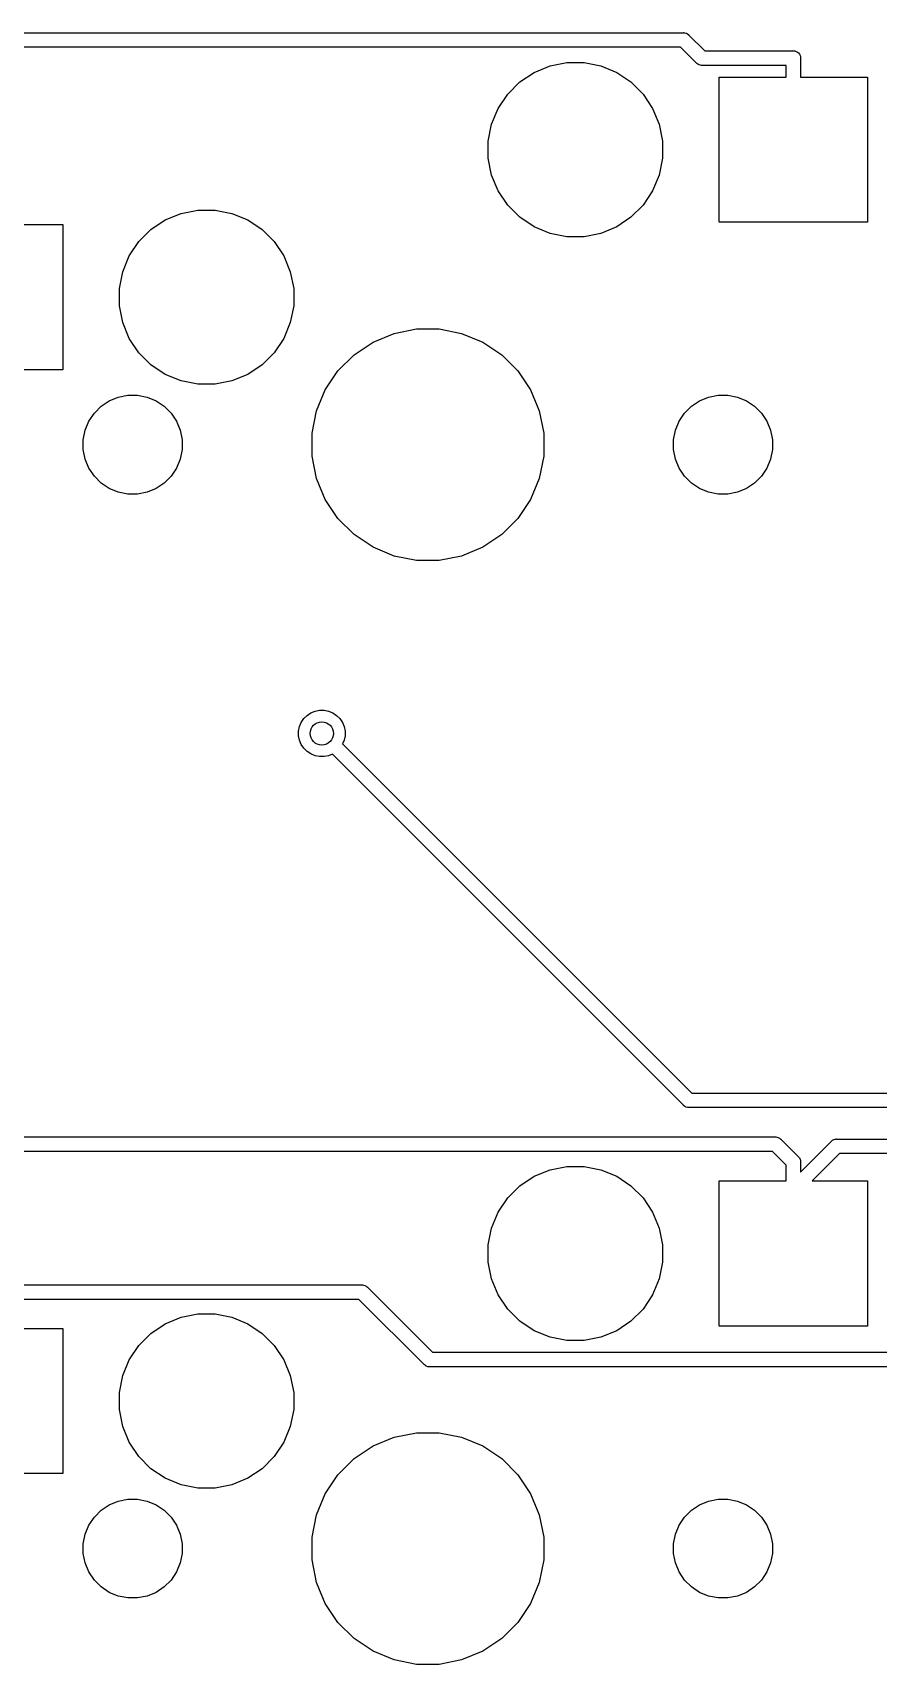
# Model space of a CAD drawing. Extents: x 1.2 to 14.9, y -4.9 to -0.3.
# Drawn here: x 4.322 to 4.895, y -1.562 to -0.456 of the extents above; entities that cross this region are included whole.
import ezdxf

# ---------------------------------------------------------------- set-up
doc = ezdxf.new("R2010")
doc.units = 0
doc.header["$MEASUREMENT"] = 0
doc.layers.add('BLACK', color=7, linetype='CONTINUOUS')

msp = doc.modelspace()

# ---------------------------------------------------------------- linework, layer by layer
at = {"layer": 'BLACK', "linetype": 'CONTINUOUS'}
for p, q in [((2.84631, -0.455717), (4.76303, -0.455717)), ((4.76303, -0.455717), (4.76328, -0.455693)), ((4.76328, -0.455693), (4.76352, -0.455717)), ((4.76352, -0.455717), (4.76352, -0.455717)), ((4.76352, -0.455717), (4.76424, -0.455788)), ((4.76424, -0.455788), (4.76517, -0.456069)), ((4.76517, -0.456069), (4.76602, -0.456526)), ((4.76602, -0.456526), (4.76677, -0.457141)), ((4.76677, -0.457141), (4.76693, -0.457329)), ((4.76693, -0.457329), (4.77766, -0.468059)), ((4.76124, -0.465559), (2.84811, -0.465559)), ((4.77197, -0.476289), (4.76124, -0.465559)), ((4.77766, -0.468059), (4.8374, -0.468059)), ((4.8374, -0.468059), (4.83764, -0.468035)), ((4.83764, -0.468035), (4.83788, -0.468059)), ((4.83788, -0.468059), (4.8386, -0.46813)), ((4.8386, -0.46813), (4.83953, -0.468412)), ((4.83953, -0.468412), (4.84039, -0.468869)), ((4.84039, -0.468869), (4.84113, -0.469484)), ((4.84113, -0.469484), (4.84175, -0.470233)), ((4.84175, -0.470233), (4.84221, -0.471088)), ((4.84221, -0.471088), (4.84249, -0.472016)), ((4.84249, -0.472016), (4.84258, -0.47298)), ((4.84258, -0.47298), (4.84256, -0.473222)), ((4.84256, -0.473222), (4.84256, -0.485787)), ((4.65235, -0.489129), (4.66203, -0.482666)), ((4.66203, -0.482666), (4.67277, -0.478214)), ((4.67277, -0.478214), (4.68418, -0.475945)), ((4.68418, -0.475945), (4.69582, -0.475945)), ((4.69582, -0.475945), (4.70723, -0.478214)), ((4.70723, -0.478214), (4.71797, -0.482666)), ((4.71797, -0.482666), (4.72765, -0.489129)), ((4.77212, -0.476477), (4.77197, -0.476289)), ((4.77231, -0.476631), (4.77212, -0.476477)), ((4.77287, -0.477092), (4.77231, -0.476631)), ((4.77373, -0.477549), (4.77287, -0.477092)), ((4.77465, -0.47783), (4.77373, -0.477549)), ((4.77373, -0.477549), (4.77373, -0.477549)), ((4.77538, -0.477902), (4.77465, -0.47783)), ((4.77562, -0.477925), (4.77538, -0.477902)), ((4.77538, -0.477902), (4.77538, -0.477902)), ((4.77586, -0.477902), (4.77562, -0.477925)), ((4.83272, -0.477902), (4.77586, -0.477902)), ((4.78744, -0.584213), (4.78744, -0.485787)), ((4.78744, -0.485787), (4.83272, -0.485787)), ((4.83272, -0.485787), (4.83272, -0.477902)), ((4.84256, -0.485787), (4.88783, -0.485787)), ((4.88783, -0.485787), (4.88783, -0.584213)), ((4.63767, -0.507027), (4.64413, -0.497355)), ((4.64413, -0.497355), (4.65235, -0.489129)), ((4.72765, -0.489129), (4.73587, -0.497355)), ((4.73587, -0.497355), (4.74233, -0.507027)), ((4.63321, -0.517774), (4.63767, -0.507027)), ((4.74233, -0.507027), (4.74679, -0.517774)), ((4.63094, -0.529184), (4.63321, -0.517774)), ((4.74679, -0.517774), (4.74906, -0.529184)), ((4.63094, -0.540816), (4.63094, -0.529184)), ((4.74906, -0.529184), (4.74906, -0.540816)), ((4.63321, -0.552226), (4.63094, -0.540816)), ((4.74906, -0.540816), (4.74679, -0.552226)), ((4.63767, -0.562973), (4.63321, -0.552226)), ((4.74679, -0.552226), (4.74233, -0.562973)), ((4.64413, -0.572645), (4.63767, -0.562973)), ((4.74233, -0.562973), (4.73587, -0.572645)), ((4.65235, -0.580871), (4.64413, -0.572645)), ((4.73587, -0.572645), (4.72765, -0.580871)), ((4.24217, -0.585787), (4.34256, -0.585787)), ((4.34256, -0.585787), (4.34256, -0.684213)), ((4.40235, -0.589129), (4.41203, -0.582666)), ((4.41203, -0.582666), (4.42277, -0.578214)), ((4.42277, -0.578214), (4.43418, -0.575945)), ((4.43418, -0.575945), (4.44582, -0.575945)), ((4.44582, -0.575945), (4.45723, -0.578214)), ((4.45723, -0.578214), (4.46797, -0.582666)), ((4.46797, -0.582666), (4.47765, -0.589129)), ((4.66203, -0.587334), (4.65235, -0.580871)), ((4.72765, -0.580871), (4.71797, -0.587334)), ((4.88783, -0.584213), (4.78744, -0.584213)), ((4.39413, -0.597355), (4.40235, -0.589129)), ((4.47765, -0.589129), (4.48587, -0.597355)), ((4.67277, -0.591786), (4.66203, -0.587334)), ((4.68418, -0.594055), (4.67277, -0.591786)), ((4.69582, -0.594055), (4.68418, -0.594055)), ((4.70723, -0.591786), (4.69582, -0.594055)), ((4.71797, -0.587334), (4.70723, -0.591786)), ((4.38321, -0.617774), (4.38767, -0.607027)), ((4.38767, -0.607027), (4.39413, -0.597355)), ((4.48587, -0.597355), (4.49233, -0.607027)), ((4.49233, -0.607027), (4.49679, -0.617774)), ((4.38094, -0.629184), (4.38321, -0.617774)), ((4.49679, -0.617774), (4.49906, -0.629184)), ((4.38094, -0.640816), (4.38094, -0.629184)), ((4.49906, -0.629184), (4.49906, -0.640816)), ((4.38321, -0.652226), (4.38094, -0.640816)), ((4.49906, -0.640816), (4.49679, -0.652226)), ((4.38767, -0.662973), (4.38321, -0.652226)), ((4.49679, -0.652226), (4.49233, -0.662973)), ((4.39413, -0.672645), (4.38767, -0.662973)), ((4.49233, -0.662973), (4.48587, -0.672645)), ((4.55282, -0.665434), (4.5671, -0.659517)), ((4.5671, -0.659517), (4.58227, -0.6565)), ((4.58227, -0.6565), (4.59773, -0.6565)), ((4.59773, -0.6565), (4.6129, -0.659517)), ((4.6129, -0.659517), (4.62718, -0.665434)), ((4.40235, -0.680871), (4.39413, -0.672645)), ((4.48587, -0.672645), (4.47765, -0.680871)), ((4.52903, -0.684959), (4.53996, -0.674025)), ((4.53996, -0.674025), (4.55282, -0.665434)), ((4.62718, -0.665434), (4.64004, -0.674025)), ((4.64004, -0.674025), (4.65097, -0.684959)), ((4.34256, -0.684213), (4.29728, -0.684213)), ((4.41203, -0.687334), (4.40235, -0.680871)), ((4.47765, -0.680871), (4.46797, -0.687334)), ((4.52043, -0.697816), (4.52903, -0.684959)), ((4.65097, -0.684959), (4.65957, -0.697816)), ((4.42277, -0.691786), (4.41203, -0.687334)), ((4.43418, -0.694055), (4.42277, -0.691786)), ((4.44582, -0.694055), (4.43418, -0.694055)), ((4.45723, -0.691786), (4.44582, -0.694055)), ((4.46797, -0.687334), (4.45723, -0.691786)), ((4.36864, -0.708979), (4.37413, -0.705313)), ((4.37413, -0.705313), (4.38023, -0.702787)), ((4.38023, -0.702787), (4.3867, -0.7015)), ((4.3867, -0.7015), (4.3933, -0.7015)), ((4.3933, -0.7015), (4.39977, -0.702787)), ((4.39977, -0.702787), (4.40587, -0.705313)), ((4.40587, -0.705313), (4.41135, -0.708979)), ((4.51452, -0.712102), (4.52043, -0.697816)), ((4.65957, -0.697816), (4.66548, -0.712102)), ((4.76865, -0.708979), (4.77413, -0.705313)), ((4.77413, -0.705313), (4.78023, -0.702787)), ((4.78023, -0.702787), (4.7867, -0.7015)), ((4.7867, -0.7015), (4.7933, -0.7015)), ((4.7933, -0.7015), (4.79977, -0.702787)), ((4.79977, -0.702787), (4.80587, -0.705313)), ((4.80587, -0.705313), (4.81135, -0.708979)), ((4.36031, -0.719132), (4.36398, -0.713645)), ((4.36398, -0.713645), (4.36864, -0.708979)), ((4.41135, -0.708979), (4.41602, -0.713645)), ((4.41602, -0.713645), (4.41969, -0.719132)), ((4.5115, -0.727268), (4.51452, -0.712102)), ((4.66548, -0.712102), (4.6685, -0.727268)), ((4.76031, -0.719132), (4.76398, -0.713645)), ((4.76398, -0.713645), (4.76865, -0.708979)), ((4.81135, -0.708979), (4.81602, -0.713645)), ((4.81602, -0.713645), (4.81969, -0.719132)), ((4.3565, -0.731701), (4.35779, -0.725228)), ((4.35779, -0.725228), (4.36031, -0.719132)), ((4.41969, -0.719132), (4.42221, -0.725228)), ((4.42221, -0.725228), (4.4235, -0.731701)), ((4.5115, -0.742732), (4.5115, -0.727268)), ((4.6685, -0.727268), (4.6685, -0.742732)), ((4.7565, -0.731701), (4.75779, -0.725228)), ((4.75779, -0.725228), (4.76031, -0.719132)), ((4.81969, -0.719132), (4.82221, -0.725228)), ((4.82221, -0.725228), (4.8235, -0.731701)), ((4.3565, -0.738299), (4.3565, -0.731701)), ((4.35779, -0.744772), (4.3565, -0.738299)), ((4.4235, -0.738299), (4.42221, -0.744772)), ((4.4235, -0.731701), (4.4235, -0.738299)), ((4.7565, -0.738299), (4.7565, -0.731701)), ((4.75779, -0.744772), (4.7565, -0.738299)), ((4.8235, -0.738299), (4.82221, -0.744772)), ((4.8235, -0.731701), (4.8235, -0.738299)), ((4.36031, -0.750868), (4.35779, -0.744772)), ((4.36398, -0.756355), (4.36031, -0.750868)), ((4.41969, -0.750868), (4.41602, -0.756355)), ((4.42221, -0.744772), (4.41969, -0.750868)), ((4.51452, -0.757898), (4.5115, -0.742732)), ((4.6685, -0.742732), (4.66548, -0.757898)), ((4.76031, -0.750868), (4.75779, -0.744772)), ((4.76398, -0.756355), (4.76031, -0.750868)), ((4.81969, -0.750868), (4.81602, -0.756355)), ((4.82221, -0.744772), (4.81969, -0.750868)), ((4.36864, -0.761021), (4.36398, -0.756355)), ((4.37413, -0.764687), (4.36864, -0.761021)), ((4.41135, -0.761021), (4.40587, -0.764687)), ((4.41602, -0.756355), (4.41135, -0.761021)), ((4.52043, -0.772184), (4.51452, -0.757898)), ((4.66548, -0.757898), (4.65957, -0.772184)), ((4.76865, -0.761021), (4.76398, -0.756355)), ((4.77413, -0.764687), (4.76865, -0.761021)), ((4.81135, -0.761021), (4.80587, -0.764687)), ((4.81602, -0.756355), (4.81135, -0.761021)), ((4.38023, -0.767213), (4.37413, -0.764687)), ((4.3867, -0.7685), (4.38023, -0.767213)), ((4.3933, -0.7685), (4.3867, -0.7685)), ((4.39977, -0.767213), (4.3933, -0.7685)), ((4.40587, -0.764687), (4.39977, -0.767213)), ((4.52903, -0.785041), (4.52043, -0.772184)), ((4.65957, -0.772184), (4.65097, -0.785041)), ((4.78023, -0.767213), (4.77413, -0.764687)), ((4.7867, -0.7685), (4.78023, -0.767213)), ((4.7933, -0.7685), (4.7867, -0.7685)), ((4.79977, -0.767213), (4.7933, -0.7685)), ((4.80587, -0.764687), (4.79977, -0.767213)), ((4.53996, -0.795975), (4.52903, -0.785041)), ((4.65097, -0.785041), (4.64004, -0.795975)), ((4.55282, -0.804566), (4.53996, -0.795975)), ((4.64004, -0.795975), (4.62718, -0.804566)), ((4.5671, -0.810483), (4.55282, -0.804566)), ((4.62718, -0.804566), (4.6129, -0.810483)), ((4.58227, -0.8135), (4.5671, -0.810483)), ((4.59773, -0.8135), (4.58227, -0.8135)), ((4.6129, -0.810483), (4.59773, -0.8135)), ((4.50809, -0.918461), (4.51067, -0.916737)), ((4.51067, -0.916737), (4.51353, -0.91555)), ((4.51353, -0.91555), (4.51657, -0.914945)), ((4.51657, -0.914945), (4.51968, -0.914945)), ((4.51968, -0.914945), (4.52272, -0.91555)), ((4.52272, -0.91555), (4.52559, -0.916737)), ((4.52559, -0.916737), (4.52816, -0.918461)), ((4.50238, -0.929142), (4.50298, -0.926099)), ((4.50298, -0.926099), (4.50417, -0.923233)), ((4.50417, -0.923233), (4.50589, -0.920654)), ((4.50589, -0.920654), (4.50809, -0.918461)), ((4.52816, -0.918461), (4.53036, -0.920654)), ((4.53036, -0.920654), (4.53208, -0.923233)), ((4.53208, -0.923233), (4.53327, -0.926099)), ((4.53327, -0.926099), (4.53387, -0.929142)), ((4.50238, -0.932244), (4.50238, -0.929142)), ((4.50298, -0.935286), (4.50238, -0.932244)), ((4.50417, -0.938152), (4.50298, -0.935286)), ((4.50589, -0.940732), (4.50417, -0.938152)), ((4.53327, -0.935286), (4.53222, -0.937825)), ((4.53222, -0.937825), (4.76886, -1.17447)), ((4.53387, -0.932244), (4.53327, -0.935286)), ((4.53387, -0.929142), (4.53387, -0.932244)), ((4.50809, -0.942925), (4.50589, -0.940732)), ((4.51067, -0.944649), (4.50809, -0.942925)), ((4.51353, -0.945836), (4.51067, -0.944649)), ((4.51657, -0.946441), (4.51353, -0.945836)), ((4.51968, -0.946441), (4.51657, -0.946441)), ((4.52272, -0.945836), (4.51968, -0.946441)), ((4.52526, -0.944784), (4.52272, -0.945836)), ((4.76317, -1.1827), (4.52526, -0.944784)), ((4.76333, -1.18289), (4.76317, -1.1827)), ((4.76351, -1.18304), (4.76333, -1.18289)), ((4.76408, -1.1835), (4.76351, -1.18304)), ((4.76886, -1.17447), (5.55397, -1.17447)), ((4.76461, -1.18379), (4.76408, -1.1835)), ((4.76493, -1.18396), (4.76461, -1.18379)), ((4.76586, -1.18424), (4.76493, -1.18396)), ((4.76658, -1.18431), (4.76586, -1.18424)), ((4.76682, -1.18433), (4.76658, -1.18431)), ((4.76658, -1.18431), (4.76658, -1.18431)), ((4.76706, -1.18431), (4.76682, -1.18433)), ((5.55576, -1.18431), (4.76706, -1.18431)), ((4.08788, -1.2042), (4.82532, -1.2042)), ((4.82532, -1.2042), (4.82556, -1.20418)), ((4.82556, -1.20418), (4.8258, -1.2042)), ((4.8258, -1.2042), (4.8258, -1.2042)), ((4.8258, -1.2042), (4.82652, -1.20428)), ((4.82652, -1.20428), (4.82745, -1.20456)), ((4.82745, -1.20456), (4.82831, -1.20501)), ((4.82831, -1.20501), (4.82906, -1.20563)), ((4.82352, -1.21405), (4.09256, -1.21405)), ((4.83272, -1.22324), (4.82352, -1.21405)), ((4.82906, -1.20563), (4.82921, -1.20582)), ((4.82921, -1.20582), (4.84095, -1.21755)), ((4.84256, -1.22804), (4.86335, -1.20725)), ((4.86903, -1.21548), (4.8505, -1.23401)), ((4.86335, -1.20725), (4.8635, -1.20706)), ((4.8635, -1.20706), (4.86373, -1.20688)), ((4.86373, -1.20688), (4.86425, -1.20645)), ((4.86425, -1.20645), (4.8651, -1.20599)), ((4.8651, -1.20599), (4.86531, -1.20593)), ((4.86531, -1.20593), (4.86603, -1.20571)), ((4.86603, -1.20571), (4.86675, -1.20564)), ((4.86675, -1.20564), (4.867, -1.20561)), ((4.86675, -1.20564), (4.86675, -1.20564)), ((4.867, -1.20561), (4.86724, -1.20564)), ((4.86724, -1.20564), (5.56001, -1.20564)), ((5.56944, -1.21548), (4.86903, -1.21548)), ((4.66203, -1.23089), (4.67277, -1.22644)), ((4.67277, -1.22644), (4.68418, -1.22417)), ((4.68418, -1.22417), (4.69582, -1.22417)), ((4.69582, -1.22417), (4.70723, -1.22644)), ((4.70723, -1.22644), (4.71797, -1.23089)), ((4.83272, -1.23401), (4.83272, -1.22324)), ((4.84095, -1.21755), (4.84113, -1.21771)), ((4.84113, -1.21771), (4.84129, -1.2179)), ((4.84129, -1.2179), (4.84129, -1.2179)), ((4.84129, -1.2179), (4.84175, -1.21846)), ((4.84175, -1.21846), (4.8421, -1.21912)), ((4.8421, -1.21912), (4.84221, -1.21931)), ((4.84221, -1.21931), (4.84249, -1.22024)), ((4.84249, -1.22024), (4.84256, -1.22096)), ((4.84256, -1.22096), (4.84256, -1.22096)), ((4.84256, -1.22096), (4.84258, -1.2212)), ((4.84258, -1.2212), (4.84256, -1.22145)), ((4.84256, -1.22145), (4.84256, -1.22804)), ((4.64413, -1.24558), (4.65235, -1.23735)), ((4.65235, -1.23735), (4.66203, -1.23089)), ((4.71797, -1.23089), (4.72765, -1.23735)), ((4.72765, -1.23735), (4.73587, -1.24558)), ((4.78744, -1.33244), (4.78744, -1.23401)), ((4.78744, -1.23401), (4.83272, -1.23401)), ((4.8505, -1.23401), (4.88783, -1.23401)), ((4.88783, -1.23401), (4.88783, -1.33244)), ((4.63767, -1.25525), (4.64413, -1.24558)), ((4.73587, -1.24558), (4.74233, -1.25525)), ((4.63321, -1.266), (4.63767, -1.25525)), ((4.74233, -1.25525), (4.74679, -1.266)), ((4.63094, -1.27741), (4.63321, -1.266)), ((4.74679, -1.266), (4.74906, -1.27741)), ((4.63094, -1.28904), (4.63094, -1.27741)), ((4.74906, -1.27741), (4.74906, -1.28904)), ((4.63321, -1.30045), (4.63094, -1.28904)), ((4.74906, -1.28904), (4.74679, -1.30045)), ((4.21641, -1.30451), (4.54511, -1.30451)), ((4.54511, -1.30451), (4.54535, -1.30449)), ((4.54535, -1.30449), (4.54559, -1.30451)), ((4.54559, -1.30451), (4.54559, -1.30451)), ((4.54559, -1.30451), (4.54631, -1.30458)), ((4.54631, -1.30458), (4.54724, -1.30486)), ((4.54724, -1.30486), (4.54809, -1.30532)), ((4.63767, -1.3112), (4.63321, -1.30045)), ((4.74679, -1.30045), (4.74233, -1.3112)), ((4.54331, -1.31435), (4.21821, -1.31435)), ((4.58738, -1.35843), (4.54331, -1.31435)), ((4.54809, -1.30532), (4.54884, -1.30594)), ((4.54884, -1.30594), (4.549, -1.30612)), ((4.549, -1.30612), (4.59307, -1.3502)), ((4.64413, -1.32087), (4.63767, -1.3112)), ((4.74233, -1.3112), (4.73587, -1.32087)), ((4.41203, -1.33089), (4.42277, -1.32644)), ((4.42277, -1.32644), (4.43418, -1.32417)), ((4.43418, -1.32417), (4.44582, -1.32417)), ((4.44582, -1.32417), (4.45723, -1.32644)), ((4.45723, -1.32644), (4.46797, -1.33089)), ((4.65235, -1.3291), (4.64413, -1.32087)), ((4.73587, -1.32087), (4.72765, -1.3291)), ((4.24217, -1.33401), (4.34256, -1.33401)), ((4.34256, -1.33401), (4.34256, -1.43244)), ((4.39413, -1.34558), (4.40235, -1.33735)), ((4.40235, -1.33735), (4.41203, -1.33089)), ((4.46797, -1.33089), (4.47765, -1.33735)), ((4.47765, -1.33735), (4.48587, -1.34558)), ((4.66203, -1.33556), (4.65235, -1.3291)), ((4.67277, -1.34001), (4.66203, -1.33556)), ((4.71797, -1.33556), (4.70723, -1.34001)), ((4.72765, -1.3291), (4.71797, -1.33556)), ((4.88783, -1.33244), (4.78744, -1.33244)), ((4.38767, -1.35525), (4.39413, -1.34558)), ((4.48587, -1.34558), (4.49233, -1.35525)), ((4.68418, -1.34228), (4.67277, -1.34001)), ((4.69582, -1.34228), (4.68418, -1.34228)), ((4.70723, -1.34001), (4.69582, -1.34228)), ((4.38321, -1.366), (4.38767, -1.35525)), ((4.49233, -1.35525), (4.49679, -1.366)), ((4.58754, -1.35862), (4.58738, -1.35843)), ((4.58773, -1.35877), (4.58754, -1.35862)), ((4.58829, -1.35923), (4.58773, -1.35877)), ((4.58894, -1.35958), (4.58829, -1.35923)), ((4.58914, -1.35969), (4.58894, -1.35958)), ((4.59007, -1.35997), (4.58914, -1.35969)), ((4.59079, -1.36004), (4.59007, -1.35997)), ((4.59104, -1.36007), (4.59079, -1.36004)), ((4.59079, -1.36004), (4.59079, -1.36004)), ((4.59128, -1.36004), (4.59104, -1.36007)), ((4.92024, -1.36004), (4.59128, -1.36004)), ((4.59307, -1.3502), (4.91844, -1.3502)), ((4.38094, -1.37741), (4.38321, -1.366)), ((4.49679, -1.366), (4.49906, -1.37741)), ((4.38094, -1.38904), (4.38094, -1.37741)), ((4.49906, -1.37741), (4.49906, -1.38904)), ((4.38321, -1.40045), (4.38094, -1.38904)), ((4.49906, -1.38904), (4.49679, -1.40045)), ((4.38767, -1.4112), (4.38321, -1.40045)), ((4.49679, -1.40045), (4.49233, -1.4112)), ((4.39413, -1.42087), (4.38767, -1.4112)), ((4.49233, -1.4112), (4.48587, -1.42087)), ((4.53996, -1.42225), (4.55282, -1.41366)), ((4.55282, -1.41366), (4.5671, -1.40774)), ((4.5671, -1.40774), (4.58227, -1.40472)), ((4.58227, -1.40472), (4.59773, -1.40472)), ((4.59773, -1.40472), (4.6129, -1.40774)), ((4.6129, -1.40774), (4.62718, -1.41366)), ((4.62718, -1.41366), (4.64004, -1.42225)), ((4.40235, -1.4291), (4.39413, -1.42087)), ((4.48587, -1.42087), (4.47765, -1.4291)), ((4.52903, -1.43318), (4.53996, -1.42225)), ((4.64004, -1.42225), (4.65097, -1.43318)), ((4.34256, -1.43244), (4.29728, -1.43244)), ((4.41203, -1.43556), (4.40235, -1.4291)), ((4.42277, -1.44001), (4.41203, -1.43556)), ((4.46797, -1.43556), (4.45723, -1.44001)), ((4.47765, -1.4291), (4.46797, -1.43556)), ((4.52043, -1.44604), (4.52903, -1.43318)), ((4.65097, -1.43318), (4.65957, -1.44604)), ((4.43418, -1.44228), (4.42277, -1.44001)), ((4.44582, -1.44228), (4.43418, -1.44228)), ((4.45723, -1.44001), (4.44582, -1.44228)), ((4.51452, -1.46033), (4.52043, -1.44604)), ((4.65957, -1.44604), (4.66548, -1.46033)), ((4.36398, -1.46187), (4.36864, -1.4572)), ((4.36864, -1.4572), (4.37413, -1.45354)), ((4.37413, -1.45354), (4.38023, -1.45101)), ((4.38023, -1.45101), (4.3867, -1.44972)), ((4.3867, -1.44972), (4.3933, -1.44972)), ((4.3933, -1.44972), (4.39977, -1.45101)), ((4.39977, -1.45101), (4.40587, -1.45354)), ((4.40587, -1.45354), (4.41135, -1.4572)), ((4.41135, -1.4572), (4.41602, -1.46187)), ((4.76398, -1.46187), (4.76865, -1.4572)), ((4.76865, -1.4572), (4.77413, -1.45354)), ((4.77413, -1.45354), (4.78023, -1.45101)), ((4.78023, -1.45101), (4.7867, -1.44972)), ((4.7867, -1.44972), (4.7933, -1.44972)), ((4.7933, -1.44972), (4.79977, -1.45101)), ((4.79977, -1.45101), (4.80587, -1.45354)), ((4.80587, -1.45354), (4.81135, -1.4572)), ((4.81135, -1.4572), (4.81602, -1.46187)), ((4.35779, -1.47345), (4.36031, -1.46736)), ((4.36031, -1.46736), (4.36398, -1.46187)), ((4.41602, -1.46187), (4.41969, -1.46736)), ((4.41969, -1.46736), (4.42221, -1.47345)), ((4.5115, -1.47549), (4.51452, -1.46033)), ((4.66548, -1.46033), (4.6685, -1.47549)), ((4.75779, -1.47345), (4.76031, -1.46736)), ((4.76031, -1.46736), (4.76398, -1.46187)), ((4.81602, -1.46187), (4.81969, -1.46736)), ((4.81969, -1.46736), (4.82221, -1.47345)), ((4.3565, -1.47992), (4.35779, -1.47345)), ((4.3565, -1.48652), (4.3565, -1.47992)), ((4.42221, -1.47345), (4.4235, -1.47992)), ((4.4235, -1.47992), (4.4235, -1.48652)), ((4.5115, -1.49096), (4.5115, -1.47549)), ((4.6685, -1.47549), (4.6685, -1.49096)), ((4.7565, -1.47992), (4.75779, -1.47345)), ((4.7565, -1.48652), (4.7565, -1.47992)), ((4.82221, -1.47345), (4.8235, -1.47992)), ((4.8235, -1.47992), (4.8235, -1.48652)), ((4.35779, -1.493), (4.3565, -1.48652)), ((4.36031, -1.49909), (4.35779, -1.493)), ((4.42221, -1.493), (4.41969, -1.49909)), ((4.4235, -1.48652), (4.42221, -1.493)), ((4.51452, -1.50612), (4.5115, -1.49096)), ((4.6685, -1.49096), (4.66548, -1.50612)), ((4.75779, -1.493), (4.7565, -1.48652)), ((4.76031, -1.49909), (4.75779, -1.493)), ((4.82221, -1.493), (4.81969, -1.49909)), ((4.8235, -1.48652), (4.82221, -1.493)), ((4.36398, -1.50458), (4.36031, -1.49909)), ((4.41969, -1.49909), (4.41602, -1.50458)), ((4.76398, -1.50458), (4.76031, -1.49909)), ((4.81969, -1.49909), (4.81602, -1.50458)), ((4.36864, -1.50925), (4.36398, -1.50458)), ((4.37413, -1.51291), (4.36864, -1.50925)), ((4.38023, -1.51544), (4.37413, -1.51291)), ((4.40587, -1.51291), (4.39977, -1.51544)), ((4.41135, -1.50925), (4.40587, -1.51291)), ((4.41602, -1.50458), (4.41135, -1.50925)), ((4.52043, -1.52041), (4.51452, -1.50612)), ((4.66548, -1.50612), (4.65957, -1.52041)), ((4.76865, -1.50925), (4.76398, -1.50458)), ((4.77413, -1.51291), (4.76865, -1.50925)), ((4.78023, -1.51544), (4.77413, -1.51291)), ((4.80587, -1.51291), (4.79977, -1.51544)), ((4.81135, -1.50925), (4.80587, -1.51291)), ((4.81602, -1.50458), (4.81135, -1.50925)), ((4.3867, -1.51672), (4.38023, -1.51544)), ((4.3933, -1.51672), (4.3867, -1.51672)), ((4.39977, -1.51544), (4.3933, -1.51672)), ((4.52903, -1.53327), (4.52043, -1.52041)), ((4.65957, -1.52041), (4.65097, -1.53327)), ((4.7867, -1.51672), (4.78023, -1.51544)), ((4.7933, -1.51672), (4.7867, -1.51672)), ((4.79977, -1.51544), (4.7933, -1.51672)), ((4.53996, -1.5442), (4.52903, -1.53327)), ((4.65097, -1.53327), (4.64004, -1.5442)), ((4.55282, -1.55279), (4.53996, -1.5442)), ((4.64004, -1.5442), (4.62718, -1.55279)), ((4.5671, -1.55871), (4.55282, -1.55279)), ((4.58227, -1.56172), (4.5671, -1.55871)), ((4.6129, -1.55871), (4.59773, -1.56172)), ((4.62718, -1.55279), (4.6129, -1.55871)), ((4.59773, -1.56172), (4.58227, -1.56172))]:
    msp.add_line(p, q, dxfattribs=at)
at = {"layer": 'BLACK'}
msp.add_circle((4.51813, -0.930693), 0.007874, dxfattribs=at)

doc.saveas('drawing.dxf')
